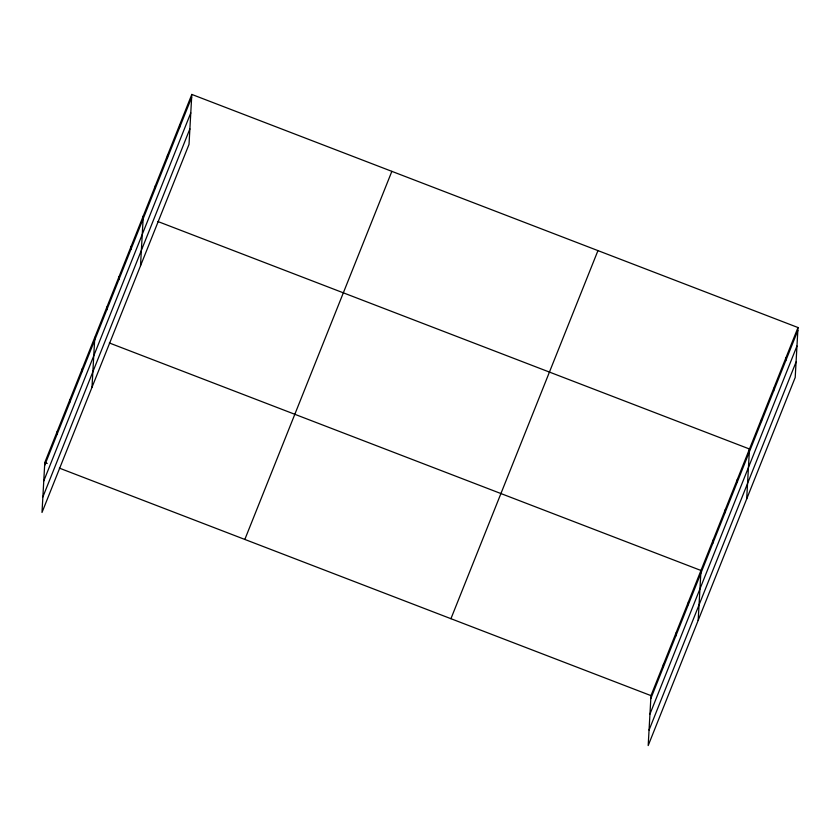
<?xml version="1.0" encoding="UTF-8"?>
<svg xmlns="http://www.w3.org/2000/svg" width="840" height="840" viewBox="0 0 840 840"><rect width="100%" height="100%" fill="white"/><g stroke="black" fill="none" stroke-linecap="round" stroke-linejoin="round"><path stroke-width="1.26" d="M191.814 94.427L44.793 462.525L42 512.463L189.021 144.375L191.814 94.427L798 327.537L795.207 377.475L648.186 745.574L650.979 695.625L798 327.537M57.12 434.196L57.288 431.235M69.626 402.906L69.783 399.945M82.12 371.616L82.278 368.655M91.99 387.314L94.784 337.365M106.743 309.971L106.911 306.999M118.87 279.594L119.039 276.633M130.998 249.228L131.166 246.267M140.501 265.85L143.293 215.901M155.264 188.496L155.421 185.535M167.391 158.13L167.559 155.169M179.519 127.764L179.686 124.793M663.306 667.296L663.474 664.335M675.812 636.017L675.969 633.045M688.307 604.726L688.464 601.766M698.177 620.424L700.97 570.476L109.326 342.962M712.929 543.071L713.097 540.11M725.057 512.705L725.225 509.744M737.184 482.339L737.352 479.367M746.687 498.95L749.48 449.001L157.847 221.498M761.45 421.596L761.607 418.635M773.577 391.23L773.745 388.269M785.704 360.864L785.873 357.903M44.625 465.486L191.646 97.398M43.764 480.984L190.785 112.896M42.871 496.965L189.893 128.867M244.828 539.448L391.86 171.35M450.933 618.702L597.954 250.614M650.811 698.586L797.832 330.498M649.95 714.095L796.971 346.006M649.058 730.065L796.078 361.977M44.793 462.525L47.218 463.449M59.346 468.111L650.979 695.625"/></g></svg>
